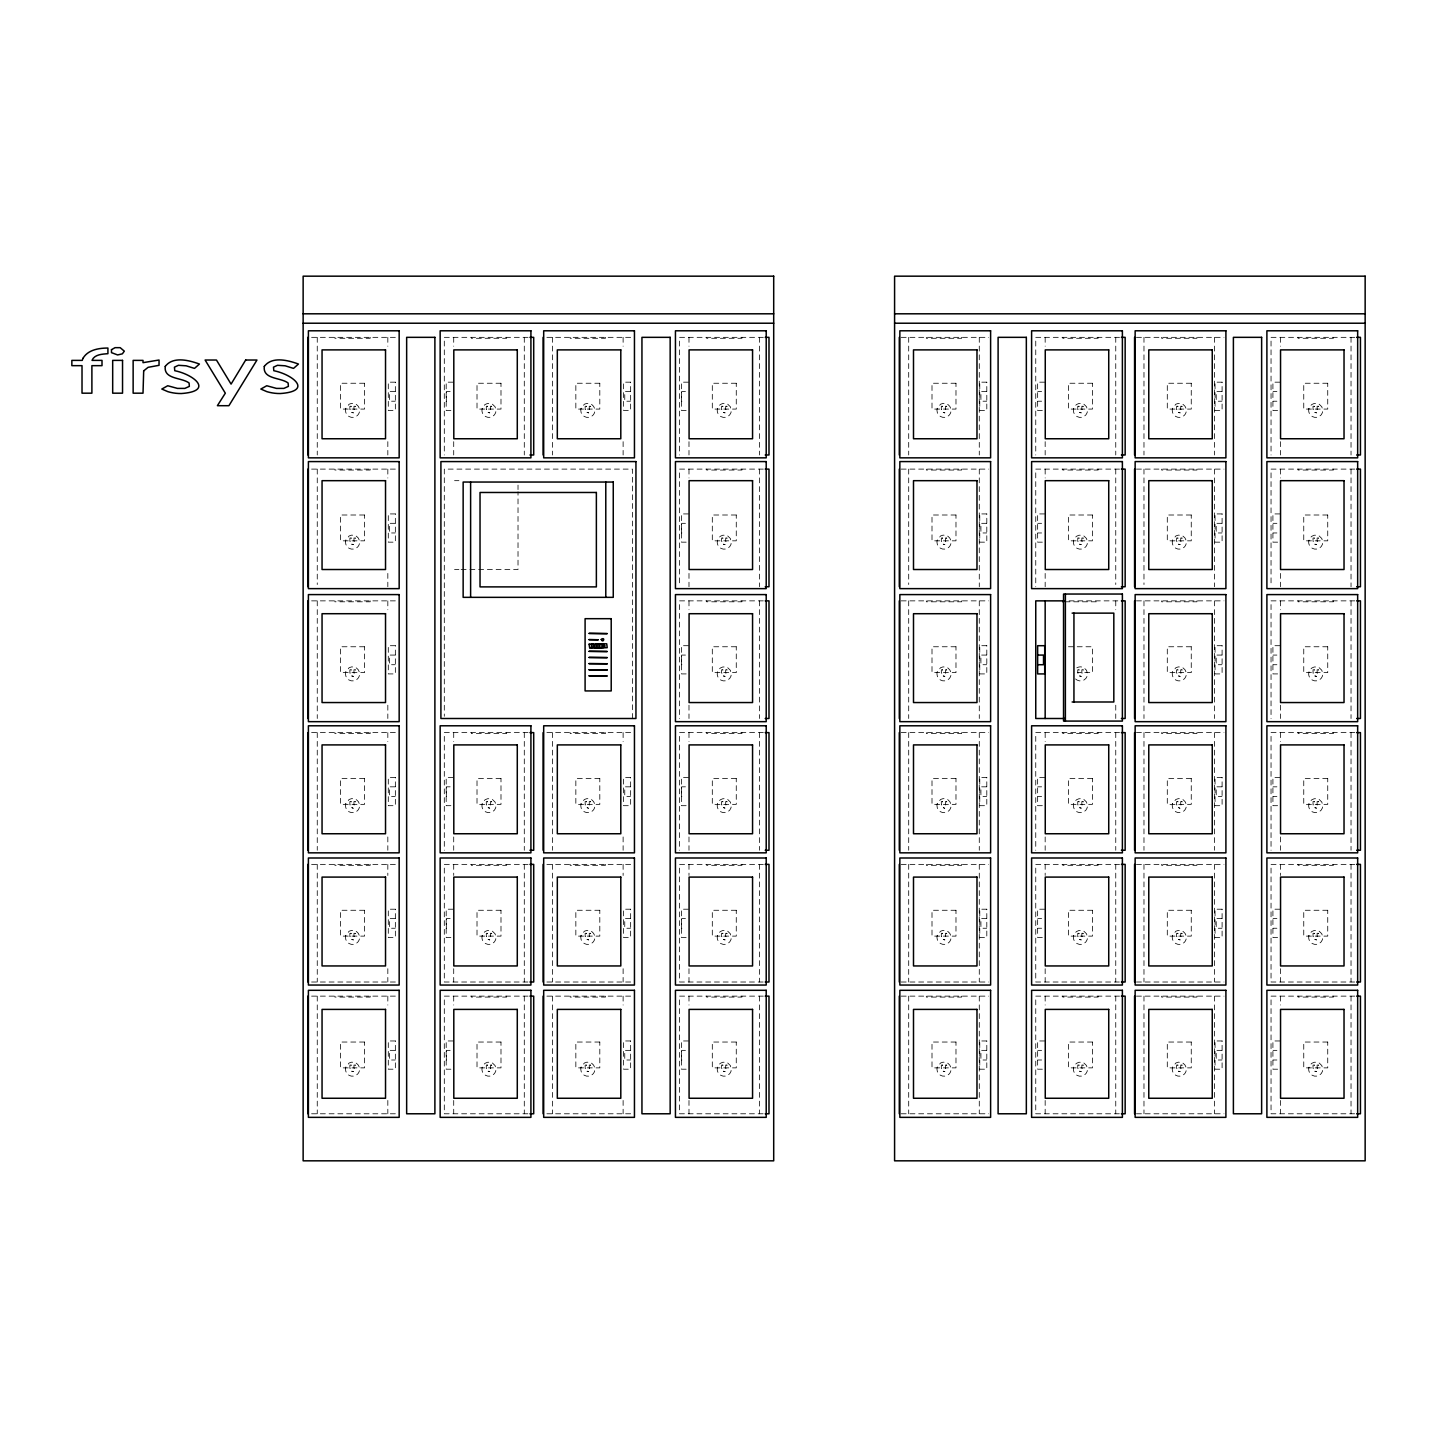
<?xml version="1.0" encoding="UTF-8"?>
<svg xmlns="http://www.w3.org/2000/svg" width="1437" height="1437" viewBox="0 0 1437 1437"><rect width="100%" height="100%" fill="white"/><g stroke="black" fill="none" stroke-linecap="round" stroke-linejoin="round"><path stroke-width="0.75" stroke-dasharray="5 3.75" d="M311.595 337.336L397.241 337.336M528.062 337.336L444.302 337.336L444.302 454.99M546.886 337.336L632.531 337.336M763.334 337.336L679.575 337.336L679.575 454.99M901.179 337.336L988.692 337.336M1119.513 337.336L1035.754 337.336L1035.754 454.99M1136.451 337.336L1223.983 337.336M1354.804 337.336L1271.044 337.336L1271.044 454.99M453.248 382.17L446.188 382.17L446.188 410.407L453.248 410.407M688.521 382.17L681.461 382.17L681.461 410.407L688.521 410.407M1044.699 382.17L1037.64 382.17L1037.64 410.407L1044.699 410.407M1279.972 382.17L1272.913 382.17L1272.913 410.407L1279.972 410.407M395.211 391.565L389.463 391.565L389.463 401.21L395.211 401.21M450.158 391.565L446.332 391.565L446.332 401.21L450.158 401.21M630.484 391.565L624.754 391.565L624.754 401.21L630.484 401.21M685.449 391.565L681.623 391.565L681.623 401.21L685.449 401.21M986.662 391.565L980.914 391.565L980.914 401.21L986.662 401.21M1037.783 391.565L1041.609 391.565M1221.953 391.565L1216.205 391.565L1216.205 401.21L1221.953 401.21M1273.074 391.565L1276.9 391.565M1037.783 401.21L1041.609 401.21M1273.074 401.21L1276.9 401.21M311.595 469.109L397.241 469.109M763.334 469.109L679.575 469.109L679.575 584.518M901.179 469.109L988.692 469.109M1119.513 469.109L1035.754 469.109L1035.754 586.745M1136.451 469.109L1223.983 469.109M1354.804 469.109L1271.044 469.109L1271.044 584.518M454.559 480.677L458.924 480.677M688.521 513.925L681.461 513.925L681.461 542.162L688.521 542.162M1044.699 513.925L1037.64 513.925L1037.64 542.162L1044.699 542.162M1279.972 513.925L1272.913 513.925L1272.913 542.162L1279.972 542.162M395.211 523.319L389.463 523.319L389.463 532.965L395.211 532.965M685.449 523.319L681.623 523.319L681.623 532.965L685.449 532.965M986.662 523.319L980.914 523.319L980.914 532.965L986.662 532.965M1037.783 523.319L1041.609 523.319M1221.953 523.319L1216.205 523.319L1216.205 532.965L1221.953 532.965M1273.074 523.319L1276.9 523.319M1037.783 532.965L1041.609 532.965M1273.074 532.965L1276.9 532.965M454.559 569.519L458.924 569.519M461.115 569.519L518.021 569.519L518.021 491.777M311.595 600.864L397.241 600.864M763.334 600.864L679.575 600.864L679.575 718.5M901.179 600.864L988.692 600.864M1069.092 600.864L1119.513 600.864M1136.451 600.864L1223.983 600.864M1354.804 600.864L1271.044 600.864L1271.044 718.5M1065.015 601.798L1098.102 601.798L1098.102 600.864M688.521 645.698L681.461 645.698L681.461 673.917L688.521 673.917M1279.972 645.698L1272.913 645.698L1272.913 673.917L1279.972 673.917M1068.463 646.758L1092.443 646.758L1092.443 672.606L1077.75 672.606M395.211 655.074L389.463 655.074L389.463 664.72L395.211 664.72M685.449 655.074L681.623 655.074L681.623 664.72L685.449 664.72M986.662 655.074L980.914 655.074L980.914 664.72L986.662 664.72M1221.953 655.074L1216.205 655.074L1216.205 664.72L1221.953 664.72M1273.074 655.074L1276.9 655.074M1273.074 664.72L1276.9 664.72M311.595 732.619L397.241 732.619M528.062 732.619L444.302 732.619L444.302 850.255M546.886 732.619L632.531 732.619M763.334 732.619L679.575 732.619L679.575 850.255M901.179 732.619L988.692 732.619M1119.513 732.619L1035.754 732.619L1035.754 850.255M1136.451 732.619L1223.983 732.619M1354.804 732.619L1271.044 732.619L1271.044 850.255M453.248 777.453L446.188 777.453L446.188 805.69L453.248 805.69M688.521 777.453L681.461 777.453L681.461 805.69L688.521 805.69M1044.699 777.453L1037.64 777.453L1037.64 805.69L1044.699 805.69M1279.972 777.453L1272.913 777.453L1272.913 805.69L1279.972 805.69M395.211 786.829L389.463 786.829L389.463 796.475L395.211 796.475M450.158 786.829L446.332 786.829L446.332 796.475L450.158 796.475M630.484 786.829L624.754 786.829L624.754 796.475L630.484 796.475M685.449 786.829L681.623 786.829L681.623 796.475L685.449 796.475M986.662 786.829L980.914 786.829L980.914 796.475L986.662 796.475M1037.783 786.829L1041.609 786.829M1221.953 786.829L1216.205 786.829L1216.205 796.475L1221.953 796.475M1273.074 786.829L1276.9 786.829M1037.783 796.475L1041.609 796.475M1273.074 796.475L1276.9 796.475M311.595 864.373L397.241 864.373M528.062 864.373L444.302 864.373L444.302 982.01L528.062 982.01M546.886 864.373L632.531 864.373M763.334 864.373L679.575 864.373L679.575 982.01L763.334 982.01M901.179 864.373L988.692 864.373M1119.513 864.373L1035.754 864.373L1035.754 982.01L1119.513 982.01M1136.451 864.373L1223.983 864.373M1354.804 864.373L1271.044 864.373L1271.044 982.01L1354.804 982.01M453.248 909.208L446.188 909.208L446.188 937.445L453.248 937.445M688.521 909.208L681.461 909.208L681.461 937.445L688.521 937.445M1044.699 909.208L1037.64 909.208L1037.64 937.445L1044.699 937.445M1279.972 909.208L1272.913 909.208L1272.913 937.445L1279.972 937.445M395.211 918.602L389.463 918.602L389.463 928.248L395.211 928.248M450.158 918.602L446.332 918.602L446.332 928.248L450.158 928.248M630.484 918.602L624.754 918.602L624.754 928.248L630.484 928.248M685.449 918.602L681.623 918.602L681.623 928.248L685.449 928.248M986.662 918.602L980.914 918.602L980.914 928.248L986.662 928.248M1037.783 918.602L1041.609 918.602M1221.953 918.602L1216.205 918.602L1216.205 928.248L1221.953 928.248M1273.074 918.602L1276.9 918.602M1037.783 928.248L1041.609 928.248M1273.074 928.248L1276.9 928.248M311.595 982.01L397.241 982.01M546.886 982.01L632.531 982.01M901.179 982.01L988.692 982.01M1136.451 982.01L1223.983 982.01M311.595 996.128L397.241 996.128M528.062 996.128L444.302 996.128L444.302 1113.783L528.062 1113.783M546.886 996.128L632.531 996.128M763.334 996.128L679.575 996.128L679.575 1113.783L763.334 1113.783M901.179 996.128L988.692 996.128M1119.513 996.128L1035.754 996.128L1035.754 1113.783L1119.513 1113.783M1136.451 996.128L1223.983 996.128M1354.804 996.128L1271.044 996.128L1271.044 1113.783L1354.804 1113.783M453.248 1040.963L446.188 1040.963L446.188 1069.2L453.248 1069.2M688.521 1040.963L681.461 1040.963L681.461 1069.2L688.521 1069.2M1044.699 1040.963L1037.64 1040.963L1037.64 1069.2L1044.699 1069.2M1279.972 1040.963L1272.913 1040.963L1272.913 1069.2L1279.972 1069.2M395.211 1050.357L389.463 1050.357L389.463 1060.003L395.211 1060.003M450.158 1050.357L446.332 1050.357L446.332 1060.003L450.158 1060.003M630.484 1050.357L624.754 1050.357L624.754 1060.003L630.484 1060.003M685.449 1050.357L681.623 1050.357L681.623 1060.003L685.449 1060.003M986.662 1050.357L980.914 1050.357L980.914 1060.003L986.662 1060.003M1037.783 1050.357L1041.609 1050.357M1221.953 1050.357L1216.205 1050.357L1216.205 1060.003L1221.953 1060.003M1273.074 1050.357L1276.9 1050.357M1037.783 1060.003L1041.609 1060.003M1273.074 1060.003L1276.9 1060.003M311.595 1113.783L397.241 1113.783M546.886 1113.783L632.531 1113.783M901.179 1113.783L988.692 1113.783M1136.451 1113.783L1223.983 1113.783M1075.559 678.965L1077.032 680.06A7.059 7.059 0 0 0 1087.522 673.773L1086.516 670.253L1083.875 667.72A7.059 7.059 0 0 0 1075.379 668.977M1351.031 337.336L1351.031 454.99M1351.031 469.109L1351.031 586.745M1351.031 600.864L1351.031 718.5M1351.031 732.619L1351.031 850.255M1351.031 864.373L1351.031 982.01M1351.031 996.128L1351.031 1113.783M1333.392 337.336L1333.392 338.288L1298.096 338.288L1298.096 337.336M1333.392 469.109L1333.392 470.043L1298.096 470.043L1298.096 469.109M1333.392 600.864L1333.392 601.798L1298.096 601.798L1298.096 600.864M1333.392 732.619L1333.392 733.553L1298.096 733.553L1298.096 732.619M1333.392 864.373L1333.392 865.325L1298.096 865.325L1298.096 864.373M1333.392 996.128L1333.392 997.08L1298.096 997.08L1298.096 996.128M1280.457 337.336L1280.457 346.227M1280.457 441.662L1280.457 454.99M1280.457 469.109L1280.457 477.982M1280.457 573.417L1280.457 586.745M1280.457 600.864L1280.457 609.737M1280.457 705.19L1280.457 718.5M1280.457 732.619L1280.457 741.492M1280.457 836.945L1280.457 850.255M1280.457 864.373L1280.457 875.474M1280.457 968.7L1280.457 982.01M1280.457 996.128L1280.457 1005.02M1280.457 1100.455L1280.457 1113.783M1214.57 337.336L1214.57 454.99M1214.57 469.109L1214.57 586.745M1214.57 600.864L1214.57 718.5M1214.57 732.619L1214.57 850.255M1214.57 864.373L1214.57 982.01M1214.57 996.128L1214.57 1113.783M1196.931 337.336L1196.931 338.288L1161.635 338.288L1161.635 337.336M1196.931 469.109L1196.931 470.043L1161.635 470.043L1161.635 469.109M1196.931 600.864L1196.931 601.798L1161.635 601.798L1161.635 600.864M1196.931 732.619L1196.931 733.553L1161.635 733.553L1161.635 732.619M1196.931 864.373L1196.931 865.325L1161.635 865.325L1161.635 864.373M1196.931 996.128L1196.931 997.08L1161.635 997.08L1161.635 996.128M1143.978 337.336L1143.978 454.99M1143.978 469.109L1143.978 584.518M1143.978 600.864L1143.978 718.5M1143.978 732.619L1143.978 850.255M1143.978 864.373L1143.978 982.01M1143.978 996.128L1143.978 1113.783M1115.759 337.336L1115.759 454.99M1115.759 469.109L1115.759 584.518M1115.759 600.864L1115.759 609.737M1115.759 705.19L1115.759 718.5M1115.759 732.619L1115.759 850.255M1115.759 864.373L1115.759 982.01M1115.759 996.128L1115.759 1113.783M1098.102 337.336L1098.102 338.288L1062.805 338.288L1062.805 337.336M1098.102 469.109L1098.102 470.043L1062.805 470.043L1062.805 469.109M1098.102 732.619L1098.102 733.553L1062.805 733.553L1062.805 732.619M1098.102 864.373L1098.102 865.325L1062.805 865.325L1062.805 864.373M1098.102 996.128L1098.102 997.08L1062.805 997.08L1062.805 996.128M1045.166 337.336L1045.166 346.227M1045.166 441.662L1045.166 454.99M1045.166 469.109L1045.166 477.982M1045.166 573.417L1045.166 586.745M1045.166 732.619L1045.166 741.492M1045.166 836.945L1045.166 850.255M1045.166 864.373L1045.166 875.474M1045.166 968.7L1045.166 982.01M1045.166 996.128L1045.166 1005.02M1045.166 1100.455L1045.166 1113.783M979.28 337.336L979.28 454.99M979.28 469.109L979.28 586.745M979.28 600.864L979.28 718.5M979.28 732.619L979.28 850.255M979.28 864.373L979.28 982.01M979.28 996.128L979.28 1113.783M961.64 337.336L961.64 338.288L926.344 338.288L926.344 337.336M961.64 469.109L961.64 470.043L926.344 470.043L926.344 469.109M961.64 600.864L961.64 601.798L926.344 601.798L926.344 600.864M961.64 732.619L961.64 733.553L926.344 733.553L926.344 732.619M961.64 864.373L961.64 865.325L926.344 865.325L926.344 864.373M961.64 996.128L961.64 997.08L926.344 997.08L926.344 996.128M908.705 337.336L908.705 454.99M908.705 469.109L908.705 584.518M908.705 600.864L908.705 718.5M908.705 732.619L908.705 850.255M908.705 864.373L908.705 982.01M908.705 996.128L908.705 1113.783M759.58 337.336L759.58 454.99M759.58 469.109L759.58 586.745M759.58 600.864L759.58 718.5M759.58 732.619L759.58 850.255M759.58 864.373L759.58 982.01M759.58 996.128L759.58 1113.783M741.923 337.336L741.923 338.288L706.645 338.288L706.645 337.336M741.923 469.109L741.923 470.043L706.645 470.043L706.645 469.109M741.923 600.864L741.923 601.798L706.645 601.798L706.645 600.864M741.923 732.619L741.923 733.553L706.645 733.553L706.645 732.619M741.923 864.373L741.923 865.325L706.645 865.325L706.645 864.373M741.923 996.128L741.923 997.08L706.645 997.08L706.645 996.128M688.988 337.336L688.988 346.227M688.988 441.662L688.988 454.99M688.988 469.109L688.988 477.982M688.988 573.417L688.988 586.745M688.988 600.864L688.988 609.737M688.988 705.19L688.988 718.5M688.988 732.619L688.988 741.492M688.988 836.945L688.988 850.255M688.988 864.373L688.988 875.474M688.988 968.7L688.988 982.01M688.988 996.128L688.988 1005.02M688.988 1100.455L688.988 1113.783M632.531 718.5L632.531 469.109L444.302 469.109L444.302 716.273M623.119 337.336L623.119 346.227M623.119 441.662L623.119 454.99M623.119 732.619L623.119 741.492M623.119 836.945L623.119 850.255M623.119 864.373L623.119 875.474M623.119 968.7L623.119 982.01M623.119 996.128L623.119 1005.02M623.119 1100.455L623.119 1113.783M605.462 337.336L605.462 338.288L570.184 338.288L570.184 337.336M605.462 732.619L605.462 733.553L570.184 733.553L570.184 732.619M605.462 864.373L605.462 865.325L570.184 865.325L570.184 864.373M605.462 996.128L605.462 997.08L570.184 997.08L570.184 996.128M552.527 337.336L552.527 454.99M552.527 732.619L552.527 850.255M552.527 864.373L552.527 982.01M552.527 996.128L552.527 1113.783M524.289 337.336L524.289 454.99M524.289 732.619L524.289 850.255M524.289 864.373L524.289 982.01M524.289 996.128L524.289 1113.783M518.021 485.113L518.021 489.568M506.65 337.336L506.65 338.288L471.354 338.288L471.354 337.336M506.65 732.619L506.65 733.553L471.354 733.553L471.354 732.619M506.65 864.373L506.65 865.325L471.354 865.325L471.354 864.373M506.65 996.128L506.65 997.08L471.354 997.08L471.354 996.128M453.715 337.336L453.715 346.227M453.715 441.662L453.715 454.99M453.715 732.619L453.715 741.492M453.715 836.945L453.715 850.255M453.715 864.373L453.715 875.474M453.715 968.7L453.715 982.01M453.715 996.128L453.715 1005.02M453.715 1100.455L453.715 1113.783M387.828 337.336L387.828 346.227M387.828 441.662L387.828 454.99M387.828 469.109L387.828 477.982M387.828 573.417L387.828 586.745M387.828 600.864L387.828 609.737M387.828 705.19L387.828 718.5M387.828 732.619L387.828 741.492M387.828 836.945L387.828 850.255M387.828 864.373L387.828 875.474M387.828 968.7L387.828 982.01M387.828 996.128L387.828 1005.02M387.828 1100.455L387.828 1113.783M370.189 337.336L370.189 338.288L334.893 338.288L334.893 337.336M370.189 469.109L370.189 470.043L334.893 470.043L334.893 469.109M370.189 600.864L370.189 601.798L334.893 601.798L334.893 600.864M370.189 732.619L370.189 733.553L334.893 733.553L334.893 732.619M370.189 864.373L370.189 865.325L334.893 865.325L334.893 864.373M370.189 996.128L370.189 997.08L334.893 997.08L334.893 996.128M317.254 337.336L317.254 454.99M317.254 469.109L317.254 584.518M317.254 600.864L317.254 718.5M317.254 732.619L317.254 850.255M317.254 864.373L317.254 982.01M317.254 996.128L317.254 1113.783M482.149 408.665L481.952 410.497A7.059 7.059 0 0 0 484.089 415.455L485.58 416.55A7.059 7.059 0 0 0 496.052 410.246L495.047 406.743L492.424 404.21A7.059 7.059 0 0 0 482.149 408.665M482.149 803.93L481.952 805.762A7.059 7.059 0 0 0 484.089 810.719L485.58 811.815A7.059 7.059 0 0 0 496.052 805.528L495.047 802.026L492.424 799.475A7.059 7.059 0 0 0 482.149 803.93M482.149 935.703L481.952 937.535A7.059 7.059 0 0 0 484.089 942.474L485.58 943.57A7.059 7.059 0 0 0 496.052 937.283L495.047 933.781L492.424 931.23A7.059 7.059 0 0 0 482.149 935.703M482.149 1067.457L481.952 1069.29A7.059 7.059 0 0 0 484.089 1074.247L485.58 1075.343A7.059 7.059 0 0 0 496.052 1069.056L495.047 1065.535L492.424 1063.003A7.059 7.059 0 0 0 482.149 1067.457M717.44 408.665L717.225 410.497A7.059 7.059 0 0 0 719.38 415.455L720.853 416.55A7.059 7.059 0 0 0 731.343 410.246L730.337 406.743L727.715 404.21A7.059 7.059 0 0 0 717.44 408.665M717.44 540.42L717.225 542.252A7.059 7.059 0 0 0 719.38 547.21L720.853 548.305A7.059 7.059 0 0 0 731.343 542.018L730.337 538.498L727.715 535.965A7.059 7.059 0 0 0 717.44 540.42M717.44 672.175L717.225 674.007A7.059 7.059 0 0 0 719.38 678.965L720.853 680.06A7.059 7.059 0 0 0 731.343 673.773L730.337 670.253L727.715 667.72A7.059 7.059 0 0 0 717.44 672.175M717.44 803.93L717.225 805.762A7.059 7.059 0 0 0 719.38 810.719L720.853 811.815A7.059 7.059 0 0 0 731.343 805.528L730.337 802.026L727.715 799.475A7.059 7.059 0 0 0 717.44 803.93M717.44 935.703L717.225 937.535A7.059 7.059 0 0 0 719.38 942.474L720.853 943.57A7.059 7.059 0 0 0 731.343 937.283L730.337 933.781L727.715 931.23A7.059 7.059 0 0 0 717.44 935.703M717.44 1067.457L717.225 1069.29A7.059 7.059 0 0 0 719.38 1074.247L720.853 1075.343A7.059 7.059 0 0 0 731.343 1069.056L730.337 1065.535L727.715 1063.003A7.059 7.059 0 0 0 717.44 1067.457M1073.601 408.665L1073.403 410.497A7.059 7.059 0 0 0 1075.559 415.455L1077.032 416.55A7.059 7.059 0 0 0 1087.522 410.246L1086.516 406.743L1083.875 404.21A7.059 7.059 0 0 0 1073.601 408.665M1073.601 540.42L1073.403 542.252A7.059 7.059 0 0 0 1075.559 547.21L1077.032 548.305A7.059 7.059 0 0 0 1087.522 542.018L1086.516 538.498L1083.875 535.965A7.059 7.059 0 0 0 1073.601 540.42M1073.601 803.93L1073.403 805.762A7.059 7.059 0 0 0 1075.559 810.719L1077.032 811.815A7.059 7.059 0 0 0 1087.522 805.528L1086.516 802.026L1083.875 799.475A7.059 7.059 0 0 0 1073.601 803.93M1073.601 935.703L1073.403 937.535A7.059 7.059 0 0 0 1075.559 942.474L1077.032 943.57A7.059 7.059 0 0 0 1087.522 937.283L1086.516 933.781L1083.875 931.23A7.059 7.059 0 0 0 1073.601 935.703M1073.601 1067.457L1073.403 1069.29A7.059 7.059 0 0 0 1075.559 1074.247L1077.032 1075.343A7.059 7.059 0 0 0 1087.522 1069.056L1086.516 1065.535L1083.875 1063.003A7.059 7.059 0 0 0 1073.601 1067.457M1308.891 408.665L1308.676 410.497A7.059 7.059 0 0 0 1310.831 415.455L1312.322 416.55A7.059 7.059 0 0 0 1322.794 410.246L1321.789 406.743L1319.166 404.21A7.059 7.059 0 0 0 1308.891 408.665M1308.891 540.42L1308.676 542.252A7.059 7.059 0 0 0 1310.831 547.21L1312.322 548.305A7.059 7.059 0 0 0 1322.794 542.018L1321.789 538.498L1319.166 535.965A7.059 7.059 0 0 0 1308.891 540.42M1308.891 672.175L1308.676 674.007A7.059 7.059 0 0 0 1310.831 678.965L1312.322 680.06A7.059 7.059 0 0 0 1322.794 673.773L1321.789 670.253L1319.166 667.72A7.059 7.059 0 0 0 1308.891 672.175M1308.891 803.93L1308.676 805.762A7.059 7.059 0 0 0 1310.831 810.719L1312.322 811.815A7.059 7.059 0 0 0 1322.794 805.528L1321.789 802.026L1319.166 799.475A7.059 7.059 0 0 0 1308.891 803.93M1308.891 935.703L1308.676 937.535A7.059 7.059 0 0 0 1310.831 942.474L1312.322 943.57A7.059 7.059 0 0 0 1322.794 937.283L1321.789 933.781L1319.166 931.23A7.059 7.059 0 0 0 1308.891 935.703M1308.891 1067.457L1308.676 1069.29A7.059 7.059 0 0 0 1310.831 1074.247L1312.322 1075.343A7.059 7.059 0 0 0 1322.794 1069.056L1321.789 1065.535L1319.166 1063.003A7.059 7.059 0 0 0 1308.891 1067.457M351.814 412.437L353.358 412.85L351.814 412.437M351.814 544.21L353.358 544.623L351.814 544.21M351.814 675.965L353.358 676.378L351.814 675.965M351.814 807.72L353.286 808.33L351.885 807.522M351.814 939.475L353.358 939.888L351.814 939.475M351.814 1071.23L353.358 1071.643L351.814 1071.23M488.185 412.437L489.73 412.85L488.185 412.437M488.185 807.72L489.73 808.133L488.185 807.72M488.185 939.475L489.73 939.888L488.185 939.475M488.185 1071.23L489.73 1071.643L488.185 1071.23M587.104 412.437L588.649 412.85L587.104 412.437M587.104 807.72L588.559 808.33L587.176 807.522M587.104 939.475L588.649 939.888L587.104 939.475M587.104 1071.23L588.649 1071.643L587.104 1071.23M723.458 412.437L725.02 412.85L723.458 412.437M723.458 544.21L725.02 544.623L723.458 544.21M723.458 675.965L725.02 676.378L723.458 675.965M723.458 807.72L725.02 808.133L723.547 807.522M723.458 939.475L725.02 939.888L723.458 939.475M723.458 1071.23L725.02 1071.643L723.458 1071.23M943.265 412.437L944.81 412.85L943.265 412.437M943.265 544.21L944.81 544.623L943.265 544.21M943.265 675.965L944.81 676.378L943.265 675.965M943.265 807.72L944.738 808.33L943.355 807.522M943.265 939.475L944.81 939.888L943.265 939.475M943.265 1071.23L944.81 1071.643L943.265 1071.23M1079.636 412.437L1081.181 412.85L1079.636 412.437M1079.636 544.21L1081.181 544.623L1079.636 544.21M1079.636 675.965L1081.181 676.378L1079.636 675.965M1079.636 807.72L1081.181 808.133L1079.636 807.72M1079.636 939.475L1081.181 939.888L1079.636 939.475M1079.636 1071.23L1081.181 1071.643L1079.636 1071.23M1178.556 412.437L1180.1 412.85L1178.556 412.437M1178.556 544.21L1180.1 544.623L1178.556 544.21M1178.556 675.965L1180.1 676.378L1178.556 675.965M1178.556 807.72L1180.011 808.33L1178.627 807.522M1178.556 939.475L1180.1 939.888L1178.556 939.475M1178.556 1071.23L1180.1 1071.643L1178.556 1071.23M1314.927 412.437L1316.472 412.85L1314.927 412.437M1314.927 544.21L1316.472 544.623L1314.927 544.21M1314.927 675.965L1316.472 676.378L1314.927 675.965M1314.927 807.72L1316.472 808.133L1314.927 807.72M1314.927 939.475L1316.472 939.888L1314.927 939.475M1314.927 1071.23L1316.472 1071.643L1314.927 1071.23M345.76 408.431L345.473 410.246A7.059 7.059 0 0 0 355.963 416.55L357.436 415.455A7.059 7.059 0 0 0 359.591 410.497L359.394 408.665A7.059 7.059 0 0 0 349.119 404.21L345.76 408.431M345.76 540.186L345.473 542.018A7.059 7.059 0 0 0 355.963 548.305L357.436 547.21A7.059 7.059 0 0 0 359.591 542.252L359.394 540.42A7.059 7.059 0 0 0 349.119 535.965L345.76 540.186M345.76 671.941L345.473 673.773A7.059 7.059 0 0 0 355.963 680.06L357.436 678.965A7.059 7.059 0 0 0 359.591 674.007L359.394 672.175A7.059 7.059 0 0 0 349.119 667.72L345.76 671.941M345.76 803.714L345.473 805.528A7.059 7.059 0 0 0 355.963 811.815L357.436 810.719A7.059 7.059 0 0 0 359.591 805.762L359.394 803.93A7.059 7.059 0 0 0 349.119 799.475L345.76 803.714M345.76 935.469L345.473 937.283A7.059 7.059 0 0 0 355.963 943.57L357.436 942.474A7.059 7.059 0 0 0 359.591 937.535L359.394 935.703A7.059 7.059 0 0 0 349.119 931.23L345.76 935.469M345.76 1067.224L345.473 1069.056A7.059 7.059 0 0 0 355.963 1075.343L357.436 1074.247A7.059 7.059 0 0 0 359.591 1069.29L359.394 1067.457A7.059 7.059 0 0 0 349.119 1063.003L345.76 1067.224M581.033 408.431L580.764 410.246A7.059 7.059 0 0 0 591.254 416.55L592.727 415.455A7.059 7.059 0 0 0 594.882 410.497L594.667 408.665A7.059 7.059 0 0 0 584.392 404.21L581.033 408.431M581.033 803.714L580.764 805.528A7.059 7.059 0 0 0 591.254 811.815L592.727 810.719A7.059 7.059 0 0 0 594.882 805.762L594.667 803.93A7.059 7.059 0 0 0 584.392 799.475L581.033 803.714M581.033 935.469L580.764 937.283A7.059 7.059 0 0 0 591.254 943.57L592.727 942.474A7.059 7.059 0 0 0 594.882 937.535L594.667 935.703A7.059 7.059 0 0 0 584.392 931.23L581.033 935.469M581.033 1067.224L580.764 1069.056A7.059 7.059 0 0 0 591.254 1075.343L592.727 1074.247A7.059 7.059 0 0 0 594.882 1069.29L594.667 1067.457A7.059 7.059 0 0 0 584.392 1063.003L581.033 1067.224M937.211 408.431L936.942 410.246A7.059 7.059 0 0 0 947.414 416.55L948.905 415.455A7.059 7.059 0 0 0 951.043 410.497L950.845 408.665A7.059 7.059 0 0 0 940.57 404.21L937.211 408.431M937.211 540.186L936.942 542.018A7.059 7.059 0 0 0 947.414 548.305L948.905 547.21A7.059 7.059 0 0 0 951.043 542.252L950.845 540.42A7.059 7.059 0 0 0 940.57 535.965L937.211 540.186M937.211 671.941L936.942 673.773A7.059 7.059 0 0 0 947.414 680.06L948.905 678.965A7.059 7.059 0 0 0 951.043 674.007L950.845 672.175A7.059 7.059 0 0 0 940.57 667.72L937.211 671.941M937.211 803.714L936.942 805.528A7.059 7.059 0 0 0 947.414 811.815L948.905 810.719A7.059 7.059 0 0 0 951.043 805.762L950.845 803.93A7.059 7.059 0 0 0 940.57 799.475L937.211 803.714M937.211 935.469L936.942 937.283A7.059 7.059 0 0 0 947.414 943.57L948.905 942.474A7.059 7.059 0 0 0 951.043 937.535L950.845 935.703A7.059 7.059 0 0 0 940.57 931.23L937.211 935.469M937.211 1067.224L936.942 1069.056A7.059 7.059 0 0 0 947.414 1075.343L948.905 1074.247A7.059 7.059 0 0 0 951.043 1069.29L950.845 1067.457A7.059 7.059 0 0 0 940.57 1063.003L937.211 1067.224M1172.484 408.431L1172.215 410.246A7.059 7.059 0 0 0 1182.705 416.55L1184.178 415.455A7.059 7.059 0 0 0 1186.333 410.497L1186.118 408.665A7.059 7.059 0 0 0 1175.843 404.21L1172.484 408.431M1172.484 540.186L1172.215 542.018A7.059 7.059 0 0 0 1182.705 548.305L1184.178 547.21A7.059 7.059 0 0 0 1186.333 542.252L1186.118 540.42A7.059 7.059 0 0 0 1175.843 535.965L1172.484 540.186M1172.484 671.941L1172.215 673.773A7.059 7.059 0 0 0 1182.705 680.06L1184.178 678.965A7.059 7.059 0 0 0 1186.333 674.007L1186.118 672.175A7.059 7.059 0 0 0 1175.843 667.72L1172.484 671.941M1172.484 803.714L1172.215 805.528A7.059 7.059 0 0 0 1182.705 811.815L1184.178 810.719A7.059 7.059 0 0 0 1186.333 805.762L1186.118 803.93A7.059 7.059 0 0 0 1175.843 799.475L1172.484 803.714M1172.484 935.469L1172.215 937.283A7.059 7.059 0 0 0 1182.705 943.57L1184.178 942.474A7.059 7.059 0 0 0 1186.333 937.535L1186.118 935.703A7.059 7.059 0 0 0 1175.843 931.23L1172.484 935.469M1172.484 1067.224L1172.215 1069.056A7.059 7.059 0 0 0 1182.705 1075.343L1184.178 1074.247A7.059 7.059 0 0 0 1186.333 1069.29L1186.118 1067.457A7.059 7.059 0 0 0 1175.843 1063.003L1172.484 1067.224M395.355 382.17L388.295 382.17L388.295 410.407L395.355 410.407L395.355 382.17M630.645 382.17L623.586 382.17L623.586 410.407L630.645 410.407L630.645 382.17M986.806 382.17L979.765 382.17L979.765 410.407L986.806 410.407L986.806 382.17M1222.097 382.17L1215.037 382.17L1215.037 410.407L1222.097 410.407L1222.097 382.17M364.531 383.248L340.551 383.248L340.551 409.078L364.531 409.078L364.531 383.248M500.992 383.248L477.012 383.248L477.012 409.078L500.992 409.078L500.992 383.248M599.804 383.248L575.842 383.248L575.842 409.078L599.804 409.078L599.804 383.248M736.265 383.248L712.303 383.248L712.303 409.078L736.265 409.078L736.265 383.248M955.982 383.248L932.002 383.248L932.002 409.078L955.982 409.078L955.982 383.248M1092.443 383.248L1068.463 383.248L1068.463 409.078L1092.443 409.078L1092.443 383.248M1191.255 383.248L1167.293 383.248L1167.293 409.078L1191.255 409.078L1191.255 383.248M1327.734 383.248L1303.754 383.248L1303.754 409.078L1327.734 409.078L1327.734 383.248M351.149 406.258L349.874 406.258L349.874 409.599L351.149 409.599L351.149 406.258M355.244 406.258L353.969 406.258L353.969 409.599L355.244 409.599L355.244 406.258M487.574 406.258L486.299 406.258L486.299 409.599L487.574 409.599L487.574 406.258M491.67 406.258L490.394 406.258L490.394 409.599L491.67 409.599L491.67 406.258M586.422 406.258L585.164 406.258L585.164 409.599L586.422 409.599L586.422 406.258M590.517 406.258L589.26 406.258L589.26 409.599L590.517 409.599L590.517 406.258M722.847 406.258L721.59 406.258L721.59 409.599L722.847 409.599L722.847 406.258M726.942 406.258L725.685 406.258L725.685 409.599L726.942 409.599L726.942 406.258M942.6 406.258L941.325 406.258L941.325 409.599L942.6 409.599L942.6 406.258M946.696 406.258L945.42 406.258L945.42 409.599L946.696 409.599L946.696 406.258M1079.025 406.258L1077.75 406.258L1077.75 409.599L1079.025 409.599L1079.025 406.258M1083.121 406.258L1081.845 406.258L1081.845 409.599L1083.121 409.599L1083.121 406.258M1177.891 406.258L1176.616 406.258L1176.616 409.599L1177.891 409.599L1177.891 406.258M1181.986 406.258L1180.711 406.258L1180.711 409.599L1181.986 409.599L1181.986 406.258M1314.316 406.258L1313.041 406.258L1313.041 409.599L1314.316 409.599L1314.316 406.258M1318.394 406.258L1317.136 406.258L1317.136 409.599L1318.394 409.599L1318.394 406.258M395.355 513.925L388.295 513.925L388.295 542.162L395.355 542.162L395.355 513.925M986.806 513.925L979.765 513.925L979.765 542.162L986.806 542.162L986.806 513.925M1222.097 513.925L1215.037 513.925L1215.037 542.162L1222.097 542.162L1222.097 513.925M364.531 515.003L340.551 515.003L340.551 540.833L364.531 540.833L364.531 515.003M736.265 515.003L712.303 515.003L712.303 540.833L736.265 540.833L736.265 515.003M955.982 515.003L932.002 515.003L932.002 540.833L955.982 540.833L955.982 515.003M1092.443 515.003L1068.463 515.003L1068.463 540.833L1092.443 540.833L1092.443 515.003M1191.255 515.003L1167.293 515.003L1167.293 540.833L1191.255 540.833L1191.255 515.003M1327.734 515.003L1303.754 515.003L1303.754 540.833L1327.734 540.833L1327.734 515.003M351.149 538.013L349.874 538.013L349.874 541.354L351.149 541.354L351.149 538.013M355.244 538.013L353.969 538.013L353.969 541.354L355.244 541.354L355.244 538.013M722.847 538.013L721.59 538.013L721.59 541.354L722.847 541.354L722.847 538.013M726.942 538.013L725.685 538.013L725.685 541.354L726.942 541.354L726.942 538.013M942.6 538.013L941.325 538.013L941.325 541.354L942.6 541.354L942.6 538.013M946.696 538.013L945.42 538.013L945.42 541.354L946.696 541.354L946.696 538.013M1079.025 538.013L1077.75 538.013L1077.75 541.354L1079.025 541.354L1079.025 538.013M1083.121 538.013L1081.845 538.013L1081.845 541.354L1083.121 541.354L1083.121 538.013M1177.891 538.013L1176.616 538.013L1176.616 541.354L1177.891 541.354L1177.891 538.013M1181.986 538.013L1180.711 538.013L1180.711 541.354L1181.986 541.354L1181.986 538.013M1314.316 538.013L1313.041 538.013L1313.041 541.354L1314.316 541.354L1314.316 538.013M1318.394 538.013L1317.136 538.013L1317.136 541.354L1318.394 541.354L1318.394 538.013M395.355 645.698L388.295 645.698L388.295 673.917L395.355 673.917L395.355 645.698M986.806 645.698L979.765 645.698L979.765 673.917L986.806 673.917L986.806 645.698M1222.097 645.698L1215.037 645.698L1215.037 673.917L1222.097 673.917L1222.097 645.698M364.531 646.758L340.551 646.758L340.551 672.606L364.531 672.606L364.531 646.758M736.265 646.758L712.303 646.758L712.303 672.606L736.265 672.606L736.265 646.758M955.982 646.758L932.002 646.758L932.002 672.606L955.982 672.606L955.982 646.758M1191.255 646.758L1167.293 646.758L1167.293 672.606L1191.255 672.606L1191.255 646.758M1327.734 646.758L1303.754 646.758L1303.754 672.606L1327.734 672.606L1327.734 646.758M351.149 669.786L349.874 669.786L349.874 673.127L351.149 673.127L351.149 669.786M355.244 669.786L353.969 669.786L353.969 673.127L355.244 673.127L355.244 669.786M722.847 669.786L721.59 669.786L721.59 673.127L722.847 673.127L722.847 669.786M726.942 669.786L725.685 669.786L725.685 673.127L726.942 673.127L726.942 669.786M942.6 669.786L941.325 669.786L941.325 673.127L942.6 673.127L942.6 669.786M946.696 669.786L945.42 669.786L945.42 673.127L946.696 673.127L946.696 669.786M1079.025 669.786L1077.75 669.786L1077.75 673.127L1079.025 673.127L1079.025 669.786M1083.121 669.786L1081.845 669.786L1081.845 673.127L1083.121 673.127L1083.121 669.786M1177.891 669.786L1176.616 669.786L1176.616 673.127L1177.891 673.127L1177.891 669.786M1181.986 669.786L1180.711 669.786L1180.711 673.127L1181.986 673.127L1181.986 669.786M1314.316 669.786L1313.041 669.786L1313.041 673.127L1314.316 673.127L1314.316 669.786M1318.394 669.786L1317.136 669.786L1317.136 673.127L1318.394 673.127L1318.394 669.786M395.355 777.453L388.295 777.453L388.295 805.69L395.355 805.69L395.355 777.453M630.645 777.453L623.586 777.453L623.586 805.69L630.645 805.69L630.645 777.453M986.806 777.453L979.765 777.453L979.765 805.69L986.806 805.69L986.806 777.453M1222.097 777.453L1215.037 777.453L1215.037 805.69L1222.097 805.69L1222.097 777.453M364.531 778.513L340.551 778.513L340.551 804.361L364.531 804.361L364.531 778.513M500.992 778.513L477.012 778.513L477.012 804.361L500.992 804.361L500.992 778.513M599.804 778.513L575.842 778.513L575.842 804.361L599.804 804.361L599.804 778.513M736.265 778.513L712.303 778.513L712.303 804.361L736.265 804.361L736.265 778.513M955.982 778.513L932.002 778.513L932.002 804.361L955.982 804.361L955.982 778.513M1092.443 778.513L1068.463 778.513L1068.463 804.361L1092.443 804.361L1092.443 778.513M1191.255 778.513L1167.293 778.513L1167.293 804.361L1191.255 804.361L1191.255 778.513M1327.734 778.513L1303.754 778.513L1303.754 804.361L1327.734 804.361L1327.734 778.513M351.149 801.541L349.874 801.541L349.874 804.882L351.149 804.882L351.149 801.541M355.244 801.541L353.969 801.541L353.969 804.882L355.244 804.882L355.244 801.541M487.574 801.541L486.299 801.541L486.299 804.882L487.574 804.882L487.574 801.541M491.67 801.541L490.394 801.541L490.394 804.882L491.67 804.882L491.67 801.541M586.422 801.541L585.164 801.541L585.164 804.882L586.422 804.882L586.422 801.541M590.517 801.541L589.26 801.541L589.26 804.882L590.517 804.882L590.517 801.541M722.847 801.541L721.59 801.541L721.59 804.882L722.847 804.882L722.847 801.541M726.942 801.541L725.685 801.541L725.685 804.882L726.942 804.882L726.942 801.541M942.6 801.541L941.325 801.541L941.325 804.882L942.6 804.882L942.6 801.541M946.696 801.541L945.42 801.541L945.42 804.882L946.696 804.882L946.696 801.541M1079.025 801.541L1077.75 801.541L1077.75 804.882L1079.025 804.882L1079.025 801.541M1083.121 801.541L1081.845 801.541L1081.845 804.882L1083.121 804.882L1083.121 801.541M1177.891 801.541L1176.616 801.541L1176.616 804.882L1177.891 804.882L1177.891 801.541M1181.986 801.541L1180.711 801.541L1180.711 804.882L1181.986 804.882L1181.986 801.541M1314.316 801.541L1313.041 801.541L1313.041 804.882L1314.316 804.882L1314.316 801.541M1318.394 801.541L1317.136 801.541L1317.136 804.882L1318.394 804.882L1318.394 801.541M395.355 909.208L388.295 909.208L388.295 937.445L395.355 937.445L395.355 909.208M630.645 909.208L623.586 909.208L623.586 937.445L630.645 937.445L630.645 909.208M986.806 909.208L979.765 909.208L979.765 937.445L986.806 937.445L986.806 909.208M1222.097 909.208L1215.037 909.208L1215.037 937.445L1222.097 937.445L1222.097 909.208M364.531 910.268L340.551 910.268L340.551 936.116L364.531 936.116L364.531 910.268M500.992 910.268L477.012 910.268L477.012 936.116L500.992 936.116L500.992 910.268M599.804 910.268L575.842 910.268L575.842 936.116L599.804 936.116L599.804 910.268M736.265 910.268L712.303 910.268L712.303 936.116L736.265 936.116L736.265 910.268M955.982 910.268L932.002 910.268L932.002 936.116L955.982 936.116L955.982 910.268M1092.443 910.268L1068.463 910.268L1068.463 936.116L1092.443 936.116L1092.443 910.268M1191.255 910.268L1167.293 910.268L1167.293 936.116L1191.255 936.116L1191.255 910.268M1327.734 910.268L1303.754 910.268L1303.754 936.116L1327.734 936.116L1327.734 910.268M351.149 933.296L349.874 933.296L349.874 936.637L351.149 936.637L351.149 933.296M355.244 933.296L353.969 933.296L353.969 936.637L355.244 936.637L355.244 933.296M487.574 933.296L486.299 933.296L486.299 936.637L487.574 936.637L487.574 933.296M491.67 933.296L490.394 933.296L490.394 936.637L491.67 936.637L491.67 933.296M586.422 933.296L585.164 933.296L585.164 936.637L586.422 936.637L586.422 933.296M590.517 933.296L589.26 933.296L589.26 936.637L590.517 936.637L590.517 933.296M722.847 933.296L721.59 933.296L721.59 936.637L722.847 936.637L722.847 933.296M726.942 933.296L725.685 933.296L725.685 936.637L726.942 936.637L726.942 933.296M942.6 933.296L941.325 933.296L941.325 936.637L942.6 936.637L942.6 933.296M946.696 933.296L945.42 933.296L945.42 936.637L946.696 936.637L946.696 933.296M1079.025 933.296L1077.75 933.296L1077.75 936.637L1079.025 936.637L1079.025 933.296M1083.121 933.296L1081.845 933.296L1081.845 936.637L1083.121 936.637L1083.121 933.296M1177.891 933.296L1176.616 933.296L1176.616 936.637L1177.891 936.637L1177.891 933.296M1181.986 933.296L1180.711 933.296L1180.711 936.637L1181.986 936.637L1181.986 933.296M1314.316 933.296L1313.041 933.296L1313.041 936.637L1314.316 936.637L1314.316 933.296M1318.394 933.296L1317.136 933.296L1317.136 936.637L1318.394 936.637L1318.394 933.296M395.355 1040.963L388.295 1040.963L388.295 1069.2L395.355 1069.2L395.355 1040.963M630.645 1040.963L623.586 1040.963L623.586 1069.2L630.645 1069.2L630.645 1040.963M986.806 1040.963L979.765 1040.963L979.765 1069.2L986.806 1069.2L986.806 1040.963M1222.097 1040.963L1215.037 1040.963L1215.037 1069.2L1222.097 1069.2L1222.097 1040.963M364.531 1042.041L340.551 1042.041L340.551 1067.871L364.531 1067.871L364.531 1042.041M500.992 1042.041L477.012 1042.041L477.012 1067.871L500.992 1067.871L500.992 1042.041M599.804 1042.041L575.842 1042.041L575.842 1067.871L599.804 1067.871L599.804 1042.041M736.265 1042.041L712.303 1042.041L712.303 1067.871L736.265 1067.871L736.265 1042.041M955.982 1042.041L932.002 1042.041L932.002 1067.871L955.982 1067.871L955.982 1042.041M1092.443 1042.041L1068.463 1042.041L1068.463 1067.871L1092.443 1067.871L1092.443 1042.041M1191.255 1042.041L1167.293 1042.041L1167.293 1067.871L1191.255 1067.871L1191.255 1042.041M1327.734 1042.041L1303.754 1042.041L1303.754 1067.871L1327.734 1067.871L1327.734 1042.041M351.149 1065.051L349.874 1065.051L349.874 1068.392L351.149 1068.392L351.149 1065.051M355.244 1065.051L353.969 1065.051L353.969 1068.392L355.244 1068.392L355.244 1065.051M487.574 1065.051L486.299 1065.051L486.299 1068.392L487.574 1068.392L487.574 1065.051M491.67 1065.051L490.394 1065.051L490.394 1068.392L491.67 1068.392L491.67 1065.051M586.422 1065.051L585.164 1065.051L585.164 1068.392L586.422 1068.392L586.422 1065.051M590.517 1065.051L589.26 1065.051L589.26 1068.392L590.517 1068.392L590.517 1065.051M722.847 1065.051L721.59 1065.051L721.59 1068.392L722.847 1068.392L722.847 1065.051M726.942 1065.051L725.685 1065.051L725.685 1068.392L726.942 1068.392L726.942 1065.051M942.6 1065.051L941.325 1065.051L941.325 1068.392L942.6 1068.392L942.6 1065.051M946.696 1065.051L945.42 1065.051L945.42 1068.392L946.696 1068.392L946.696 1065.051M1079.025 1065.051L1077.75 1065.051L1077.75 1068.392L1079.025 1068.392L1079.025 1065.051M1083.121 1065.051L1081.845 1065.051L1081.845 1068.392L1083.121 1068.392L1083.121 1065.051M1177.891 1065.051L1176.616 1065.051L1176.616 1068.392L1177.891 1068.392L1177.891 1065.051M1181.986 1065.051L1180.711 1065.051L1180.711 1068.392L1181.986 1068.392L1181.986 1065.051M1314.316 1065.051L1313.041 1065.051L1313.041 1068.392L1314.316 1068.392L1314.316 1065.051M1318.394 1065.051L1317.136 1065.051L1317.136 1068.392L1318.394 1068.392L1318.394 1065.051"/><path stroke-width="1.5" d="M303.135 313.805L773.699 313.805M894.586 313.805L1365.15 313.805M303.135 323.217L773.699 323.217M894.586 323.217L1365.15 323.217M529.948 337.336L533.702 337.336L533.702 454.99L529.948 454.99M765.22 337.336L768.993 337.336L768.993 454.99L765.22 454.99M1121.399 337.336L1125.153 337.336L1125.153 454.99L1121.399 454.99M1356.672 337.336L1360.444 337.336L1360.444 454.99L1356.672 454.99M765.22 469.109L768.993 469.109L768.993 586.745L765.22 586.745M1121.399 469.109L1125.153 469.109L1125.153 586.745L1121.399 586.745M1356.672 469.109L1360.444 469.109L1360.444 586.745L1356.672 586.745M765.22 600.864L768.993 600.864L768.993 718.5L765.22 718.5M1065.015 600.864L1035.754 600.864L1035.754 718.5L1065.015 718.5M1121.399 600.864L1125.153 600.864L1125.153 718.5L1121.399 718.5M1356.672 600.864L1360.444 600.864L1360.444 718.5L1356.672 718.5M1072.128 613.132L1113.819 613.132L1113.819 701.992L1072.128 701.992M1037.783 655.074L1043.531 655.074L1043.531 664.72L1037.783 664.72M529.948 732.619L533.702 732.619L533.702 850.255L529.948 850.255M765.22 732.619L768.993 732.619L768.993 850.255L765.22 850.255M1121.399 732.619L1125.153 732.619L1125.153 850.255L1121.399 850.255M1356.672 732.619L1360.444 732.619L1360.444 850.255L1356.672 850.255M529.948 864.373L533.702 864.373L533.702 982.01L529.948 982.01M765.22 864.373L768.993 864.373L768.993 982.01L765.22 982.01M1121.399 864.373L1125.153 864.373L1125.153 982.01L1121.399 982.01M1356.672 864.373L1360.444 864.373L1360.444 982.01L1356.672 982.01M529.948 996.128L533.702 996.128L533.702 1113.783L529.948 1113.783M765.22 996.128L768.993 996.128L768.993 1113.783L765.22 1113.783M1121.399 996.128L1125.153 996.128L1125.153 1113.783L1121.399 1113.783M1356.672 996.128L1360.444 996.128L1360.444 1113.783L1356.672 1113.783M1134.565 337.336L1134.565 454.99M1134.565 469.109L1134.565 586.745M1134.565 600.864L1134.565 718.5M1134.565 732.619L1134.565 850.255M1134.565 864.373L1134.565 982.01M1134.565 996.128L1134.565 1113.783M1073.942 613.132L1073.942 701.992M1065.374 594.038L1065.374 721.087M1062.805 600.864L1062.805 601.798M1045.166 600.864L1045.166 718.5M899.293 337.336L899.293 454.99M899.293 469.109L899.293 586.745M899.293 600.864L899.293 718.5M899.293 732.619L899.293 850.255M899.293 864.373L899.293 982.01M899.293 996.128L899.293 1113.783M605.785 482.042L605.785 597.343M543.114 337.336L543.114 454.99M543.114 732.619L543.114 850.255M543.114 864.373L543.114 982.01M543.114 996.128L543.114 1113.783M470.617 482.042L470.617 597.343M307.841 337.336L307.841 454.99M307.841 469.109L307.841 586.745M307.841 600.864L307.841 718.5M307.841 732.619L307.841 850.255M307.841 864.373L307.841 982.01M307.841 996.128L307.841 1113.783M603.073 645.985C601.6 650.745 601.6 641.225 603.073 645.985M604.833 645.985L603.791 647.494L599.876 647.746L599.876 644.225L603.827 644.459L604.833 645.985M165.255 366.417C163.531 379.512 181.709 377.32 189.109 383.014L189.343 386.391L184.816 388.403L177.452 388.403L167.734 385.745L161.824 389.05L167.895 391.672A45.643 45.643 0 0 0 181.242 393.54C214.113 391.259 194.372 374.698 174.757 370.71L174.452 367.154L178.457 365.303L186.145 365.806L194.498 368.393L199.438 364.046C189.055 360.256 172.979 356.035 165.255 366.417M264.3 366.417C262.558 379.512 280.736 377.32 288.136 383.014L288.388 386.391L283.843 388.403L276.479 388.403L266.761 385.745L260.851 389.05L266.923 391.672A45.643 45.643 0 0 0 280.269 393.54C313.14 391.259 293.417 374.698 273.802 370.71L273.497 367.154L277.503 365.303L285.173 365.806L293.525 368.393L298.465 364.046C288.083 360.256 272.006 356.035 264.3 366.417M589.062 633.501L607.258 633.627L589.224 633.304M589.062 639.627L598.151 639.752L589.062 639.627M589.08 644.261L589.727 648.195L607.222 647.692L606.701 643.794L589.17 644.099M589.062 651.392L607.258 651.518L589.134 651.284M589.062 657.499L607.258 657.625L589.134 657.392M589.062 663.625L607.258 663.75L589.062 663.625M589.062 669.75L607.258 669.858L589.062 669.75M589.062 675.857L607.258 675.983L589.134 675.749M601.241 639.447C603.253 644.063 605.624 636.124 601.241 639.447M143.682 370.872L143.017 393.181L133.138 393.181L133.138 360.382L143.017 360.382L143.017 362.663L159.04 360.022L159.04 365.321L148.101 367.333L143.682 370.872M111.475 349.676L111.475 352.64L117.6 354.939L122.361 353.843L124.318 351.167L120.187 347.664L115.05 347.664L111.475 349.676M83.005 358.298L82.214 360.382L71.85 360.382L71.85 365.663L82.017 365.663L82.017 393.181L91.896 393.181L91.896 365.663L102.009 365.663L102.009 360.382L92.022 360.382C94.501 354.328 102.35 354.149 107.919 353.682L107.919 348.041C98.902 348.077 87.944 349.766 83.005 358.298M245.673 360.022L231.07 384.11L216.448 360.022L205.096 360.022L225.322 393.181L217.382 405.701L228.914 405.701L256.972 360.022L245.673 360.022M773.699 276.173L303.135 276.173L303.135 1160.827L773.699 1160.827L773.699 276.173M1365.15 276.173L894.586 276.173L894.586 1160.827L1365.15 1160.827L1365.15 276.173M399.163 330.797L308.398 330.797L308.398 457.846L399.163 457.846L399.163 330.797M530.918 330.797L440.153 330.797L440.153 457.846L530.918 457.846L530.918 330.797M634.453 330.797L543.689 330.797L543.689 457.846L634.453 457.846L634.453 330.797M766.208 330.797L675.444 330.797L675.444 457.846L766.208 457.846L766.208 330.797M990.614 330.797L899.849 330.797L899.849 457.846L990.614 457.846L990.614 330.797M1122.387 330.797L1031.604 330.797L1031.604 457.846L1122.387 457.846L1122.387 330.797M1225.905 330.797L1135.14 330.797L1135.14 457.846L1225.905 457.846L1225.905 330.797M1357.66 330.797L1266.895 330.797L1266.895 457.846L1357.66 457.846L1357.66 330.797M434.89 337.336L406.653 337.336L406.653 1113.783L434.89 1113.783L434.89 337.336M670.163 337.336L641.944 337.336L641.944 1113.783L670.163 1113.783L670.163 337.336M1026.341 337.336L998.104 337.336L998.104 1113.783L1026.341 1113.783L1026.341 337.336M1261.632 337.336L1233.395 337.336L1233.395 1113.783L1261.632 1113.783L1261.632 337.336M385.529 349.892L322.05 349.892L322.05 438.752L385.529 438.752L385.529 349.892M517.284 349.892L453.805 349.892L453.805 438.752L517.284 438.752L517.284 349.892M620.802 349.892L557.322 349.892L557.322 438.752L620.802 438.752L620.802 349.892M752.557 349.892L689.077 349.892L689.077 438.752L752.557 438.752L752.557 349.892M976.98 349.892L913.501 349.892L913.501 438.752L976.98 438.752L976.98 349.892M1108.735 349.892L1045.256 349.892L1045.256 438.752L1108.735 438.752L1108.735 349.892M1212.253 349.892L1148.774 349.892L1148.774 438.752L1212.253 438.752L1212.253 349.892M1344.026 349.892L1280.547 349.892L1280.547 438.752L1344.026 438.752L1344.026 349.892M122.54 360.382L112.679 360.382L112.679 393.181L122.54 393.181L122.54 360.382M399.163 461.582L308.398 461.582L308.398 588.631L399.163 588.631L399.163 461.582M635.944 461.582L440.908 461.582L440.908 718.5L635.944 718.5L635.944 461.582M766.208 461.582L675.444 461.582L675.444 588.631L766.208 588.631L766.208 461.582M990.614 461.582L899.849 461.582L899.849 588.631L990.614 588.631L990.614 461.582M1122.387 461.582L1031.604 461.582L1031.604 588.631L1122.387 588.631L1122.387 461.582M1225.905 461.582L1135.14 461.582L1135.14 588.631L1225.905 588.631L1225.905 461.582M1357.66 461.582L1266.895 461.582L1266.895 588.631L1357.66 588.631L1357.66 461.582M385.529 480.677L322.05 480.677L322.05 569.519L385.529 569.519L385.529 480.677M752.557 480.677L689.077 480.677L689.077 569.519L752.557 569.519L752.557 480.677M976.98 480.677L913.501 480.677L913.501 569.519L976.98 569.519L976.98 480.677M1108.735 480.677L1045.256 480.677L1045.256 569.519L1108.735 569.519L1108.735 480.677M1212.253 480.677L1148.774 480.677L1148.774 569.519L1212.253 569.519L1212.253 480.677M1344.026 480.677L1280.547 480.677L1280.547 569.519L1344.026 569.519L1344.026 480.677M613.258 482.042L463.145 482.042L463.145 597.343L613.258 597.343L613.258 482.042M596.373 492.478L480.03 492.478L480.03 586.889L596.373 586.889L596.373 492.478M1122.387 594.038L1063.542 594.038L1063.542 721.087L1122.387 721.087L1122.387 594.038M399.163 594.595L308.398 594.595L308.398 721.661L399.163 721.661L399.163 594.595M766.208 594.595L675.444 594.595L675.444 721.661L766.208 721.661L766.208 594.595M990.614 594.595L899.849 594.595L899.849 721.661L990.614 721.661L990.614 594.595M1225.905 594.595L1135.14 594.595L1135.14 721.661L1225.905 721.661L1225.905 594.595M1357.66 594.595L1266.895 594.595L1266.895 721.661L1357.66 721.661L1357.66 594.595M385.529 613.707L322.05 613.707L322.05 702.549L385.529 702.549L385.529 613.707M752.557 613.707L689.077 613.707L689.077 702.549L752.557 702.549L752.557 613.707M976.98 613.707L913.501 613.707L913.501 702.549L976.98 702.549L976.98 613.707M1212.253 613.707L1148.774 613.707L1148.774 702.549L1212.253 702.549L1212.253 613.707M1344.026 613.707L1280.547 613.707L1280.547 702.549L1344.026 702.549L1344.026 613.707M611.21 618.682L585.093 618.682L585.093 690.928L611.21 690.928L611.21 618.682M593.158 644.225L591.469 644.225L591.469 647.746L594.523 645.985L594.523 647.746L596.193 647.746L596.193 644.225L593.158 645.644L593.158 644.225M598.87 644.225L597.199 644.225L597.199 647.746L598.87 647.746L598.87 644.225M1044.699 645.698L1037.64 645.698L1037.64 673.917L1044.699 673.917L1044.699 645.698M399.163 725.793L308.398 725.793L308.398 852.842L399.163 852.842L399.163 725.793M530.918 725.793L440.153 725.793L440.153 852.842L530.918 852.842L530.918 725.793M634.453 725.793L543.689 725.793L543.689 852.842L634.453 852.842L634.453 725.793M766.208 725.793L675.444 725.793L675.444 852.842L766.208 852.842L766.208 725.793M990.614 725.793L899.849 725.793L899.849 852.842L990.614 852.842L990.614 725.793M1122.387 725.793L1031.604 725.793L1031.604 852.842L1122.387 852.842L1122.387 725.793M1225.905 725.793L1135.14 725.793L1135.14 852.842L1225.905 852.842L1225.905 725.793M1357.66 725.793L1266.895 725.793L1266.895 852.842L1357.66 852.842L1357.66 725.793M385.529 744.905L322.05 744.905L322.05 833.747L385.529 833.747L385.529 744.905M517.284 744.905L453.805 744.905L453.805 833.747L517.284 833.747L517.284 744.905M620.802 744.905L557.322 744.905L557.322 833.747L620.802 833.747L620.802 744.905M752.557 744.905L689.077 744.905L689.077 833.747L752.557 833.747L752.557 744.905M976.98 744.905L913.501 744.905L913.501 833.747L976.98 833.747L976.98 744.905M1108.735 744.905L1045.256 744.905L1045.256 833.747L1108.735 833.747L1108.735 744.905M1212.253 744.905L1148.774 744.905L1148.774 833.747L1212.253 833.747L1212.253 744.905M1344.026 744.905L1280.547 744.905L1280.547 833.747L1344.026 833.747L1344.026 744.905M399.163 857.997L308.398 857.997L308.398 985.046L399.163 985.046L399.163 857.997M530.918 857.997L440.153 857.997L440.153 985.046L530.918 985.046L530.918 857.997M634.453 857.997L543.689 857.997L543.689 985.046L634.453 985.046L634.453 857.997M766.208 857.997L675.444 857.997L675.444 985.046L766.208 985.046L766.208 857.997M990.614 857.997L899.849 857.997L899.849 985.046L990.614 985.046L990.614 857.997M1122.387 857.997L1031.604 857.997L1031.604 985.046L1122.387 985.046L1122.387 857.997M1225.905 857.997L1135.14 857.997L1135.14 985.046L1225.905 985.046L1225.905 857.997M1357.66 857.997L1266.895 857.997L1266.895 985.046L1357.66 985.046L1357.66 857.997M385.529 877.091L322.05 877.091L322.05 965.951L385.529 965.951L385.529 877.091M517.284 877.091L453.805 877.091L453.805 965.951L517.284 965.951L517.284 877.091M620.802 877.091L557.322 877.091L557.322 965.951L620.802 965.951L620.802 877.091M752.557 877.091L689.077 877.091L689.077 965.951L752.557 965.951L752.557 877.091M976.98 877.091L913.501 877.091L913.501 965.951L976.98 965.951L976.98 877.091M1108.735 877.091L1045.256 877.091L1045.256 965.951L1108.735 965.951L1108.735 877.091M1212.253 877.091L1148.774 877.091L1148.774 965.951L1212.253 965.951L1212.253 877.091M1344.026 877.091L1280.547 877.091L1280.547 965.951L1344.026 965.951L1344.026 877.091M399.163 990.309L308.398 990.309L308.398 1117.357L399.163 1117.357L399.163 990.309M530.918 990.309L440.153 990.309L440.153 1117.357L530.918 1117.357L530.918 990.309M634.453 990.309L543.689 990.309L543.689 1117.357L634.453 1117.357L634.453 990.309M766.208 990.309L675.444 990.309L675.444 1117.357L766.208 1117.357L766.208 990.309M990.614 990.309L899.849 990.309L899.849 1117.357L990.614 1117.357L990.614 990.309M1122.387 990.309L1031.604 990.309L1031.604 1117.357L1122.387 1117.357L1122.387 990.309M1225.905 990.309L1135.14 990.309L1135.14 1117.357L1225.905 1117.357L1225.905 990.309M1357.66 990.309L1266.895 990.309L1266.895 1117.357L1357.66 1117.357L1357.66 990.309M385.529 1009.403L322.05 1009.403L322.05 1098.263L385.529 1098.263L385.529 1009.403M517.284 1009.403L453.805 1009.403L453.805 1098.263L517.284 1098.263L517.284 1009.403M620.802 1009.403L557.322 1009.403L557.322 1098.263L620.802 1098.263L620.802 1009.403M752.557 1009.403L689.077 1009.403L689.077 1098.263L752.557 1098.263L752.557 1009.403M976.98 1009.403L913.501 1009.403L913.501 1098.263L976.98 1098.263L976.98 1009.403M1108.735 1009.403L1045.256 1009.403L1045.256 1098.263L1108.735 1098.263L1108.735 1009.403M1212.253 1009.403L1148.774 1009.403L1148.774 1098.263L1212.253 1098.263L1212.253 1009.403M1344.026 1009.403L1280.547 1009.403L1280.547 1098.263L1344.026 1098.263L1344.026 1009.403"/></g></svg>
